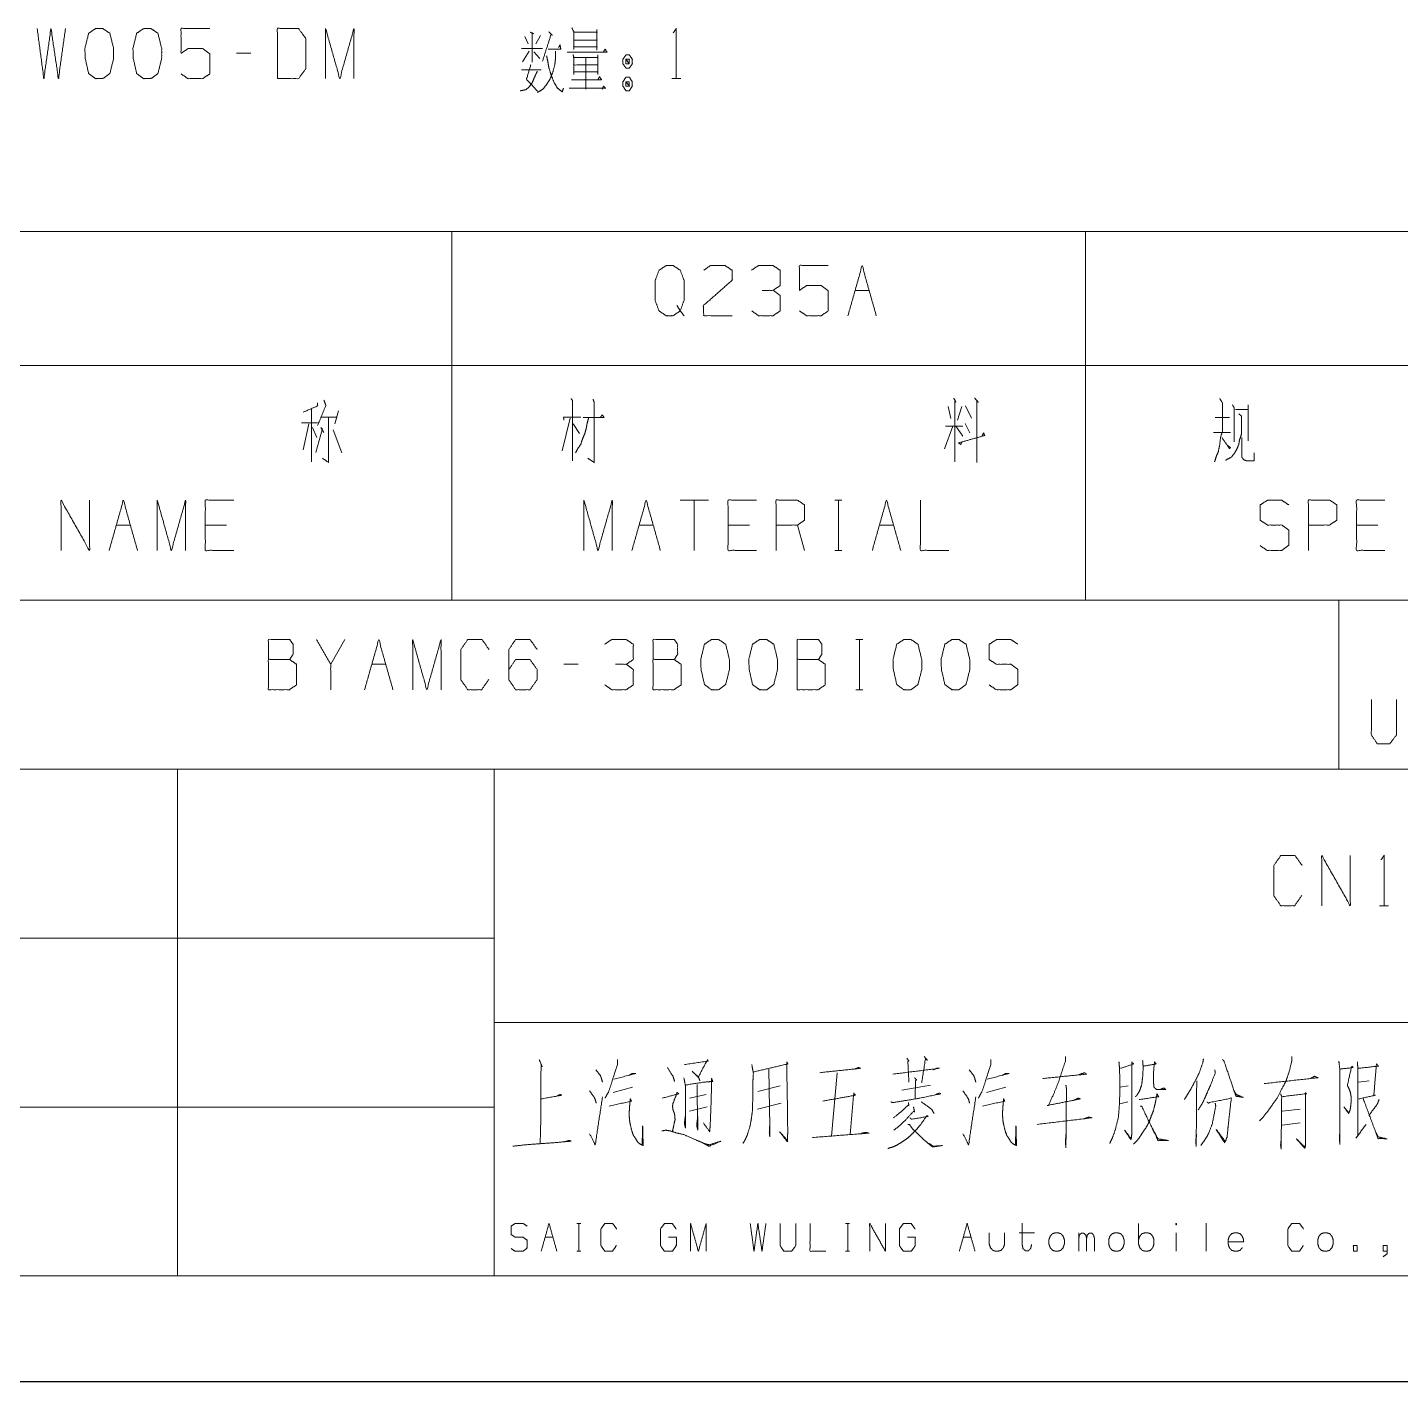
# Model space of a CAD drawing. Header units: millimetres. Extents: x 2210 to 79821, y -19430 to 2344.
# Drawn here: x 10272.3 to 10337.3, y 1492.8 to 1556.9 of the extents above; entities that cross this region are included whole.
import ezdxf

# ---------------------------------------------------------------- set-up
doc = ezdxf.new("R2010")
doc.units = ezdxf.units.MM
doc.layers.add('101', color=7, linetype='Continuous', true_color=0xffffff)

msp = doc.modelspace()

# ---------------------------------------------------------------- linework, layer by layer
msp.add_line((2209.782, 1492.822), (13049.157, 1492.822))
at = {"layer": '101', "color": 72, "linetype": 'Continuous', "lineweight": 18}
for p, q in [((10295.841, 1556.521), (10296, 1556.171)), ((10296.583, 1556.571), (10296.353, 1556.171)), ((10282.853, 1555.721), (10282.182, 1555.721)), ((10296.035, 1555.821), (10295.717, 1555.321)), ((10296.265, 1555.796), (10296.548, 1555.471)), ((10295.682, 1554.946), (10296.601, 1554.946)), ((10302.794, 1554.521), (10303.218, 1554.521)), ((10252.385, 1547.284), (10292.385, 1547.284)), ((10292.385, 1547.284), (10292.385, 1540.934)), ((10292.385, 1547.284), (10322.385, 1547.284)), ((10322.385, 1547.284), (10322.385, 1540.934)), ((10322.385, 1547.284), (10347.385, 1547.284)), ((10311.472, 1544.497), (10312.143, 1544.497)), ((10252.385, 1540.934), (10292.385, 1540.934)), ((10292.385, 1540.934), (10322.385, 1540.934)), ((10292.385, 1540.934), (10292.385, 1529.822)), ((10322.385, 1540.934), (10347.385, 1540.934)), ((10322.385, 1540.934), (10322.385, 1529.822)), ((10285.739, 1538.897), (10285.739, 1536.372)), ((10286.163, 1538.497), (10286.941, 1538.497)), ((10287.012, 1538.797), (10286.835, 1538.172)), ((10315.879, 1538.997), (10316.003, 1538.422)), ((10316.533, 1538.997), (10316.321, 1538.347)), ((10316.71, 1539.022), (10316.993, 1538.447)), ((10329.486, 1538.847), (10330.087, 1538.847)), ((10330.087, 1539.072), (10330.087, 1537.372)), ((10285.262, 1538.222), (10286.022, 1538.222)), ((10285.598, 1538.172), (10285.333, 1536.947)), ((10285.775, 1537.997), (10285.987, 1537.522)), ((10286.252, 1537.947), (10285.934, 1536.822)), ((10286.181, 1537.997), (10286.322, 1537.772)), ((10286.764, 1537.897), (10287.171, 1536.797)), ((10297.986, 1538.447), (10297.597, 1536.897)), ((10298.127, 1538.172), (10298.427, 1537.722)), ((10316.109, 1538.072), (10315.702, 1536.997)), ((10315.755, 1538.072), (10316.569, 1538.072)), ((10316.25, 1538.072), (10316.569, 1537.597)), ((10316.692, 1538.197), (10316.904, 1537.747)), ((10328.532, 1538.472), (10329.204, 1538.472)), ((10328.444, 1537.772), (10329.257, 1537.772)), ((10304.528, 1534.559), (10303.185, 1534.559)), ((10303.856, 1534.559), (10303.856, 1532.184)), ((10310.509, 1534.559), (10310.845, 1534.559)), ((10310.686, 1534.559), (10310.686, 1532.184)), ((10276.485, 1533.384), (10277.157, 1533.384)), ((10281.71, 1533.384), (10280.702, 1533.384)), ((10301.244, 1533.384), (10301.916, 1533.384)), ((10306.469, 1533.384), (10305.461, 1533.384)), ((10309.081, 1532.184), (10308.745, 1533.384)), ((10312.626, 1533.384), (10313.298, 1533.384)), ((10336.231, 1533.384), (10335.224, 1533.384)), ((10310.509, 1532.184), (10310.845, 1532.184)), ((10252.385, 1529.822), (10292.385, 1529.822)), ((10292.385, 1529.822), (10322.385, 1529.822)), ((10322.385, 1529.822), (10347.385, 1529.822)), ((10287.313, 1527.961), (10286.641, 1526.786)), ((10311.506, 1527.961), (10311.842, 1527.961)), ((10311.683, 1527.961), (10311.683, 1525.586)), ((10288.582, 1526.786), (10289.254, 1526.786)), ((10298.36, 1526.786), (10297.688, 1526.786)), ((10311.506, 1525.586), (10311.842, 1525.586)), ((10336.313, 1515.356), (10336.737, 1515.356)), ((10310.632, 1507.448), (10310.363, 1504.447)), ((10333.237, 1507.276), (10333.042, 1507.172)), ((10300.024, 1506.517), (10300.927, 1506.758)), ((10307.925, 1506.827), (10306.876, 1506.551)), ((10313.68, 1506.62), (10315.046, 1506.862)), ((10317.704, 1506.517), (10318.606, 1506.758)), ((10324.409, 1506.827), (10324.019, 1506.758)), ((10335.822, 1507.069), (10335.31, 1507)), ((10303.633, 1506.241), (10304.414, 1506.413)), ((10306.852, 1505.723), (10307.974, 1505.999)), ((10324.385, 1506.068), (10324.019, 1505.965)), ((10303.633, 1505.62), (10304.463, 1505.827)), ((10332.554, 1505.723), (10331.701, 1505.62)), ((10331.701, 1504.964), (10332.554, 1505.068)), ((10298.297, 1500.307), (10298.483, 1500.307)), ((10298.395, 1500.307), (10298.395, 1498.996)), ((10311.027, 1500.307), (10311.212, 1500.307)), ((10311.124, 1500.307), (10311.124, 1498.996)), ((10324.897, 1499.341), (10324.897, 1500.307)), ((10328.096, 1500.321), (10328.096, 1498.996)), ((10296.795, 1499.658), (10297.166, 1499.658)), ((10316.596, 1499.658), (10316.967, 1499.658)), ((10319.239, 1499.865), (10319.971, 1499.865)), ((10322.068, 1498.996), (10322.068, 1499.865)), ((10326.682, 1499.865), (10326.682, 1498.996)), ((10298.297, 1498.996), (10298.483, 1498.996)), ((10311.027, 1498.996), (10311.212, 1498.996))]:
    msp.add_line(p, q, dxfattribs=at)
at = {"layer": '101', "color": 133, "linetype": 'Continuous', "lineweight": 18}
for p, q in [((10244.385, 1529.822), (10424.385, 1529.822)), ((10334.385, 1529.822), (10334.385, 1521.822)), ((10244.385, 1521.822), (10424.385, 1521.822)), ((10279.385, 1521.822), (10279.385, 1497.822)), ((10294.385, 1521.822), (10294.385, 1497.822)), ((10244.385, 1513.822), (10294.385, 1513.822)), ((10294.385, 1509.822), (10403.385, 1509.822)), ((10244.385, 1505.822), (10294.385, 1505.822)), ((10034.385, 1497.822), (10424.385, 1497.822)), ((10244.385, 1497.822), (10424.385, 1497.822)), ((10009.385, 1492.822), (10429.385, 1492.822))]:
    msp.add_line(p, q, dxfattribs=at)
at = {"layer": '101', "color": 72, "linetype": 'Continuous', "lineweight": 18}
for points, knots in [([(10272.74, 1556.896), (10273.058, 1554.521), (10273.394, 1556.896), (10273.748, 1554.521), (10274.083, 1556.896)], [0, 0, 0.249746, 0.499742, 0.750003, 1, 1]), ([(10275.847, 1554.521), (10276.183, 1554.771), (10276.36, 1555.471), (10276.36, 1555.946), (10276.183, 1556.671), (10275.847, 1556.896), (10275.511, 1556.896), (10275.176, 1556.671), (10274.999, 1555.946), (10275.017, 1555.471), (10275.176, 1554.771), (10275.511, 1554.521), (10275.847, 1554.521)], [0, 0, 0.067527, 0.183972, 0.260585, 0.380944, 0.446143, 0.500306, 0.565506, 0.685865, 0.76253, 0.87831, 0.945837, 1, 1]), ([(10278.124, 1554.521), (10278.46, 1554.771), (10278.636, 1555.471), (10278.636, 1555.946), (10278.46, 1556.671), (10278.124, 1556.896), (10277.788, 1556.896), (10277.452, 1556.671), (10277.275, 1555.946), (10277.293, 1555.471), (10277.452, 1554.771), (10277.788, 1554.521), (10278.124, 1554.521)], [0, 0, 0.067524, 0.18397, 0.260582, 0.380941, 0.446138, 0.500304, 0.565503, 0.685862, 0.762527, 0.878307, 0.945834, 1, 1]), ([(10279.552, 1554.746), (10279.888, 1554.521), (10280.577, 1554.521), (10280.913, 1554.746), (10280.913, 1555.696), (10280.577, 1555.946), (10279.888, 1555.946), (10279.552, 1555.721), (10279.552, 1556.896), (10280.913, 1556.896)], [0, 0, 0.062227, 0.168345, 0.230572, 0.376816, 0.441264, 0.547383, 0.609609, 0.79049, 1, 1]), ([(10284.122, 1554.521), (10285.112, 1554.521), (10285.466, 1554.996), (10285.466, 1556.421), (10285.112, 1556.896), (10284.122, 1556.896), (10284.122, 1554.521)], [0, 0, 0.142136, 0.227161, 0.43179, 0.516815, 0.658951, 1, 1]), ([(10286.399, 1554.521), (10286.399, 1556.896), (10287.071, 1554.521), (10287.742, 1556.896), (10287.742, 1554.521)], [0, 0, 0.245192, 0.5, 0.754808, 1, 1]), ([(10296.088, 1556.721), (10296.247, 1556.646), (10296.176, 1556.696), (10296.176, 1555.296), (10296.176, 1555.946), (10295.682, 1555.946), (10296.671, 1555.946)], [0, 0, 0.046317, 0.069125, 0.437819, 0.608999, 0.739331, 1, 1]), ([(10296.972, 1556.746), (10297.131, 1556.571), (10297.078, 1556.621), (10296.671, 1555.346)], [0, 0, 0.14354, 0.187781, 1, 1]), ([(10298.064, 1556.921), (10298.152, 1556.746), (10298.152, 1555.896), (10298.152, 1556.021), (10299.248, 1556.021), (10299.248, 1555.871), (10299.248, 1556.846), (10299.248, 1556.721), (10298.152, 1556.721), (10299.248, 1556.721), (10299.248, 1556.346), (10298.152, 1556.346)], [0, 0, 0.027306, 0.1457, 0.163111, 0.315748, 0.336641, 0.472445, 0.489856, 0.642493, 0.79513, 0.847363, 1, 1]), ([(10302.865, 1556.696), (10303.006, 1556.896), (10303.006, 1554.521)], [0, 0, 0.093491, 1, 1]), ([(10296.937, 1555.921), (10297.537, 1555.921), (10297.502, 1556.121), (10297.431, 1555.996)], [0, 0, 0.634142, 0.848464, 1, 1]), ([(10297.29, 1555.821), (10297.29, 1555.521), (10297.255, 1555.196), (10297.166, 1554.846), (10297.025, 1554.496), (10296.866, 1554.246), (10296.689, 1554.021), (10296.442, 1553.871)], [0, 0, 0.134096, 0.280226, 0.441582, 0.610315, 0.742763, 0.870658, 1, 1]), ([(10296.866, 1555.596), (10296.919, 1555.346), (10296.972, 1555.046), (10297.078, 1554.696), (10297.219, 1554.346), (10297.378, 1554.071), (10297.608, 1553.896), (10297.661, 1554.071)], [0, 0, 0.122115, 0.267687, 0.442436, 0.62281, 0.774617, 0.912627, 1, 1]), ([(10297.834, 1555.771), (10299.726, 1555.771), (10299.637, 1555.921), (10299.549, 1555.771)], [0, 0, 0.84452, 0.92226, 1, 1]), ([(10298.117, 1555.671), (10298.152, 1555.546), (10298.152, 1554.721), (10298.152, 1554.846), (10299.284, 1554.846), (10299.284, 1554.721), (10299.284, 1555.646), (10299.284, 1555.521), (10298.152, 1555.521), (10298.152, 1555.171), (10299.284, 1555.171), (10298.718, 1555.171), (10298.718, 1555.521), (10298.718, 1554.021), (10298.718, 1554.471), (10298.046, 1554.471), (10299.46, 1554.471), (10299.372, 1554.621), (10299.301, 1554.471)], [0, 0, 0.011506, 0.084582, 0.095654, 0.195852, 0.206924, 0.288857, 0.299929, 0.400127, 0.431129, 0.531327, 0.581425, 0.612427, 0.745292, 0.785151, 0.844644, 0.96989, 0.985311, 1, 1]), ([(10300.782, 1555.646), (10300.623, 1555.646), (10300.482, 1555.446), (10300.482, 1555.221), (10300.623, 1555.021), (10300.782, 1555.021), (10300.924, 1555.221), (10300.924, 1555.446), (10300.782, 1555.646)], [0, 0, 0.091012, 0.231141, 0.359867, 0.499993, 0.591006, 0.731139, 0.859864, 1, 1]), ([(10300.623, 1555.221), (10300.782, 1555.221), (10300.623, 1555.446), (10300.623, 1555.221)], [0, 0, 0.241164, 0.658904, 1, 1]), ([(10300.782, 1555.221), (10300.782, 1555.446), (10300.623, 1555.446)], [0, 0, 0.585813, 1, 1]), ([(10296.424, 1554.871), (10296.283, 1554.571), (10296.194, 1554.346), (10296.035, 1554.121), (10295.876, 1553.996), (10295.611, 1553.946)], [0, 0, 0.251057, 0.434045, 0.642625, 0.795773, 1, 1]), ([(10296.123, 1555.196), (10295.911, 1554.496), (10296.442, 1553.921)], [0, 0, 0.483235, 1, 1]), ([(10297.94, 1554.071), (10299.655, 1554.071), (10299.566, 1554.171), (10299.496, 1554.021)], [0, 0, 0.85138, 0.91765, 1, 1]), ([(10300.924, 1554.371), (10300.782, 1554.596), (10300.623, 1554.596), (10300.482, 1554.371), (10300.482, 1554.171), (10300.623, 1553.946), (10300.782, 1553.946), (10300.924, 1554.171), (10300.924, 1554.371)], [0, 0, 0.149201, 0.238515, 0.38771, 0.499998, 0.649195, 0.738509, 0.887713, 1, 1]), ([(10300.623, 1554.371), (10300.623, 1554.171), (10300.782, 1554.171)], [0, 0, 0.556976, 1, 1]), ([(10300.782, 1554.371), (10300.623, 1554.371), (10300.782, 1554.171), (10300.782, 1554.371)], [0, 0, 0.258824, 0.674604, 1, 1]), ([(10303.037, 1543.772), (10303.196, 1543.522), (10302.861, 1543.297), (10302.525, 1543.297), (10302.189, 1543.522), (10302.012, 1543.997), (10302.012, 1544.972), (10302.189, 1545.447), (10302.525, 1545.672), (10302.861, 1545.672), (10303.196, 1545.447), (10303.373, 1544.972), (10303.373, 1544.022), (10303.196, 1543.522), (10303.373, 1543.297)], [0, 0, 0.043279, 0.102317, 0.151367, 0.210407, 0.284429, 0.426831, 0.500853, 0.559894, 0.608944, 0.667982, 0.742004, 0.880755, 0.958211, 1, 1]), ([(10304.306, 1545.447), (10304.625, 1545.672), (10305.314, 1545.672), (10305.65, 1545.447), (10305.65, 1544.972), (10304.289, 1543.772), (10304.306, 1543.297), (10305.65, 1543.297)], [0, 0, 0.069691, 0.192979, 0.265274, 0.350227, 0.674741, 0.759752, 1, 1]), ([(10307.59, 1544.497), (10307.926, 1544.722), (10307.926, 1545.447), (10307.59, 1545.672), (10306.901, 1545.672), (10306.565, 1545.447)], [0, 0, 0.153872, 0.429851, 0.583723, 0.846122, 1, 1]), ([(10308.842, 1543.522), (10309.178, 1543.297), (10309.867, 1543.297), (10310.203, 1543.522), (10310.203, 1544.472), (10309.867, 1544.722), (10309.178, 1544.722), (10308.842, 1544.497), (10308.842, 1545.672), (10310.203, 1545.672)], [0, 0, 0.062229, 0.168345, 0.230571, 0.376816, 0.441264, 0.547379, 0.609609, 0.79049, 1, 1]), ([(10306.583, 1543.522), (10306.901, 1543.297), (10307.59, 1543.297), (10307.926, 1543.522), (10307.926, 1544.247), (10307.59, 1544.497), (10307.078, 1544.497)], [0, 0, 0.124123, 0.34369, 0.472445, 0.703376, 0.836727, 1, 1]), ([(10286.022, 1539.172), (10286.022, 1539.022), (10285.333, 1538.722)], [0, 0, 0.166335, 1, 1]), ([(10286.322, 1539.297), (10286.411, 1539.047), (10286.022, 1538.097)], [0, 0, 0.205285, 1, 1]), ([(10298.021, 1539.372), (10298.092, 1539.272), (10298.092, 1536.422)], [0, 0, 0.041199, 1, 1]), ([(10299.064, 1539.347), (10299.117, 1539.197), (10299.117, 1536.347), (10298.816, 1536.547)], [0, 0, 0.047209, 0.892896, 1, 1]), ([(10316.144, 1539.397), (10316.25, 1539.197), (10316.197, 1539.272), (10316.197, 1536.372)], [0, 0, 0.070344, 0.098885, 1, 1]), ([(10317.134, 1539.397), (10317.311, 1539.197), (10317.24, 1539.272), (10317.24, 1536.347)], [0, 0, 0.081006, 0.11229, 1, 1]), ([(10328.744, 1539.372), (10328.868, 1539.172), (10328.868, 1537.822), (10328.779, 1537.522), (10328.744, 1537.197), (10328.673, 1536.847), (10328.585, 1536.647), (10328.497, 1536.372)], [0, 0, 0.076125, 0.513098, 0.614331, 0.720148, 0.835726, 0.906504, 1, 1]), ([(10286.535, 1538.497), (10286.535, 1536.347), (10286.252, 1536.547)], [0, 0, 0.861245, 1, 1]), ([(10297.685, 1538.347), (10297.667, 1538.497), (10298.48, 1538.497)], [0, 0, 0.156667, 1, 1]), ([(10298.604, 1538.472), (10299.594, 1538.472), (10299.506, 1538.597), (10299.4, 1538.472)], [0, 0, 0.757413, 0.874554, 1, 1]), ([(10329.645, 1538.647), (10329.769, 1538.547), (10329.769, 1537.672), (10329.681, 1537.422), (10329.645, 1537.197), (10329.575, 1537.022), (10329.433, 1536.772), (10329.292, 1536.597), (10329.009, 1536.447)], [0, 0, 0.062435, 0.405831, 0.509895, 0.599279, 0.673351, 0.786072, 0.874364, 1, 1]), ([(10329.345, 1539.072), (10329.433, 1538.922), (10329.433, 1537.322)], [0, 0, 0.098129, 1, 1]), ([(10298.852, 1538.447), (10298.781, 1538.197), (10298.746, 1537.972), (10298.675, 1537.722), (10298.569, 1537.472), (10298.48, 1537.197), (10298.339, 1536.997), (10298.233, 1536.797)], [0, 0, 0.146031, 0.274053, 0.420084, 0.572724, 0.735083, 0.872755, 1, 1]), ([(10316.533, 1537.322), (10316.48, 1537.197), (10316.374, 1537.272), (10317.611, 1537.622), (10317.558, 1537.747), (10317.488, 1537.597)], [0, 0, 0.073272, 0.143369, 0.837239, 0.91051, 1, 1]), ([(10328.85, 1537.522), (10329.204, 1536.997), (10329.257, 1537.047), (10329.115, 1537.147)], [0, 0, 0.720064, 0.802978, 1, 1]), ([(10329.787, 1537.522), (10329.787, 1536.597), (10329.875, 1536.472), (10330.017, 1536.422), (10330.37, 1536.422), (10330.37, 1536.797)], [0, 0, 0.472764, 0.551003, 0.627661, 0.808338, 1, 1]), ([(10282.046, 1532.184), (10280.702, 1532.184), (10280.702, 1534.559), (10282.046, 1534.559)], [0, 0, 0.26539, 0.73461, 1, 1]), ([(10306.804, 1532.184), (10305.461, 1532.184), (10305.461, 1534.559), (10306.804, 1534.559)], [0, 0, 0.26539, 0.73461, 1, 1]), ([(10307.738, 1532.184), (10307.738, 1534.559), (10308.745, 1534.559), (10309.081, 1534.334), (10309.081, 1533.609), (10308.745, 1533.384), (10307.738, 1533.384)], [0, 0, 0.400952, 0.571034, 0.639278, 0.761674, 0.829918, 1, 1]), ([(10332.947, 1532.184), (10332.947, 1534.559), (10333.955, 1534.559), (10334.291, 1534.334), (10334.291, 1533.609), (10333.937, 1533.384), (10332.947, 1533.384)], [0, 0, 0.401147, 0.571311, 0.639588, 0.762044, 0.832821, 1, 1]), ([(10336.567, 1532.184), (10335.224, 1532.184), (10335.224, 1534.559), (10336.567, 1534.559)], [0, 0, 0.26539, 0.73461, 1, 1]), ([(10273.873, 1532.184), (10273.873, 1534.559), (10275.216, 1532.184), (10275.216, 1534.559)], [0, 0, 0.317574, 0.682426, 1, 1]), ([(10278.426, 1532.184), (10278.426, 1534.559), (10279.098, 1532.184), (10279.769, 1534.559), (10279.769, 1532.184)], [0, 0, 0.245192, 0.5, 0.754808, 1, 1]), ([(10298.632, 1532.184), (10298.632, 1534.559), (10299.303, 1532.184), (10299.975, 1534.559), (10299.975, 1532.184)], [0, 0, 0.245192, 0.5, 0.754808, 1, 1]), ([(10314.567, 1534.559), (10314.567, 1532.184), (10315.91, 1532.184)], [0, 0, 0.638733, 1, 1]), ([(10330.653, 1532.409), (10330.989, 1532.184), (10331.678, 1532.184), (10332.014, 1532.434), (10332.014, 1533.134), (10331.678, 1533.384), (10331.007, 1533.384), (10330.653, 1533.609), (10330.653, 1534.334), (10331.007, 1534.559), (10331.678, 1534.559), (10332.014, 1534.334)], [0, 0, 0.068037, 0.184055, 0.25452, 0.372335, 0.4428, 0.555844, 0.626371, 0.748393, 0.81892, 0.931964, 1, 1]), ([(10283.693, 1527.011), (10283.693, 1527.961), (10284.701, 1527.961), (10284.86, 1527.736), (10284.86, 1527.261), (10284.701, 1527.011), (10283.693, 1527.011), (10283.693, 1525.586), (10284.683, 1525.586), (10285.019, 1525.811), (10285.019, 1526.786), (10284.701, 1527.011)], [0, 0, 0.115917, 0.238847, 0.27247, 0.330428, 0.366585, 0.489515, 0.66339, 0.784165, 0.833487, 0.952454, 1, 1]), ([(10286.641, 1525.586), (10286.641, 1526.786), (10285.97, 1527.961)], [0, 0, 0.469957, 1, 1]), ([(10290.523, 1525.586), (10290.523, 1527.961), (10291.194, 1525.586), (10291.866, 1527.961), (10291.866, 1525.586)], [0, 0, 0.245192, 0.5, 0.754808, 1, 1]), ([(10294.125, 1526.061), (10293.789, 1525.586), (10293.135, 1525.586), (10292.799, 1526.061), (10292.799, 1527.486), (10293.135, 1527.961), (10293.807, 1527.961), (10294.142, 1527.486)], [0, 0, 0.114568, 0.243366, 0.357936, 0.638584, 0.753154, 0.885433, 1, 1]), ([(10295.076, 1526.536), (10295.394, 1527.011), (10296.083, 1527.011), (10296.419, 1526.536), (10296.419, 1526.061), (10296.083, 1525.586), (10295.394, 1525.586), (10295.076, 1526.061), (10295.076, 1527.486), (10295.394, 1527.961), (10296.083, 1527.961), (10296.419, 1527.486)], [0, 0, 0.076964, 0.169762, 0.248073, 0.312018, 0.39033, 0.483127, 0.560092, 0.751927, 0.828891, 0.921688, 1, 1]), ([(10300.636, 1526.786), (10300.972, 1527.011), (10300.972, 1527.736), (10300.636, 1527.961), (10299.947, 1527.961), (10299.611, 1527.736)], [0, 0, 0.153877, 0.429855, 0.583732, 0.846129, 1, 1]), ([(10301.905, 1527.011), (10301.905, 1527.961), (10302.912, 1527.961), (10303.072, 1527.736), (10303.072, 1527.261), (10302.912, 1527.011), (10301.905, 1527.011), (10301.905, 1525.586), (10302.895, 1525.586), (10303.231, 1525.811), (10303.231, 1526.786), (10302.912, 1527.011)], [0, 0, 0.115917, 0.238845, 0.272468, 0.330427, 0.366583, 0.489512, 0.663388, 0.78416, 0.833484, 0.952452, 1, 1]), ([(10305.012, 1525.586), (10305.348, 1525.836), (10305.525, 1526.536), (10305.525, 1527.011), (10305.348, 1527.736), (10305.012, 1527.961), (10304.676, 1527.961), (10304.341, 1527.736), (10304.164, 1527.011), (10304.181, 1526.536), (10304.341, 1525.836), (10304.676, 1525.586), (10305.012, 1525.586)], [0, 0, 0.067524, 0.183971, 0.260583, 0.380943, 0.446139, 0.500306, 0.565503, 0.685862, 0.762528, 0.878309, 0.945833, 1, 1]), ([(10307.289, 1525.586), (10307.625, 1525.836), (10307.801, 1526.536), (10307.801, 1527.011), (10307.625, 1527.736), (10307.289, 1527.961), (10306.953, 1527.961), (10306.617, 1527.736), (10306.44, 1527.011), (10306.458, 1526.536), (10306.617, 1525.836), (10306.953, 1525.586), (10307.289, 1525.586)], [0, 0, 0.067527, 0.183972, 0.260584, 0.380943, 0.446142, 0.500305, 0.565504, 0.685864, 0.762529, 0.87831, 0.945837, 1, 1]), ([(10308.734, 1527.011), (10308.734, 1527.961), (10309.742, 1527.961), (10309.901, 1527.736), (10309.901, 1527.261), (10309.742, 1527.011), (10308.734, 1527.011), (10308.734, 1525.586), (10309.724, 1525.586), (10310.06, 1525.811), (10310.06, 1526.786), (10309.742, 1527.011)], [0, 0, 0.115916, 0.238846, 0.272469, 0.330427, 0.366583, 0.489513, 0.663388, 0.784161, 0.833486, 0.952452, 1, 1]), ([(10314.118, 1525.586), (10314.454, 1525.836), (10314.631, 1526.536), (10314.631, 1527.011), (10314.454, 1527.736), (10314.118, 1527.961), (10313.782, 1527.961), (10313.446, 1527.736), (10313.27, 1527.011), (10313.287, 1526.536), (10313.446, 1525.836), (10313.782, 1525.586), (10314.118, 1525.586)], [0, 0, 0.067524, 0.183971, 0.260583, 0.380943, 0.446139, 0.500306, 0.565503, 0.685862, 0.762528, 0.878309, 0.945833, 1, 1]), ([(10316.395, 1525.586), (10316.73, 1525.836), (10316.907, 1526.536), (10316.907, 1527.011), (10316.73, 1527.736), (10316.395, 1527.961), (10316.059, 1527.961), (10315.723, 1527.736), (10315.546, 1527.011), (10315.564, 1526.536), (10315.723, 1525.836), (10316.059, 1525.586), (10316.395, 1525.586)], [0, 0, 0.067524, 0.183971, 0.260583, 0.380943, 0.446139, 0.500306, 0.565503, 0.685862, 0.762528, 0.878309, 0.945833, 1, 1]), ([(10317.823, 1525.811), (10318.158, 1525.586), (10318.848, 1525.586), (10319.184, 1525.836), (10319.184, 1526.536), (10318.848, 1526.786), (10318.176, 1526.786), (10317.823, 1527.011), (10317.823, 1527.736), (10318.176, 1527.961), (10318.848, 1527.961), (10319.184, 1527.736)], [0, 0, 0.068037, 0.184056, 0.254519, 0.372335, 0.442798, 0.555843, 0.62637, 0.748394, 0.818922, 0.931966, 1, 1]), ([(10299.629, 1525.811), (10299.947, 1525.586), (10300.636, 1525.586), (10300.972, 1525.811), (10300.972, 1526.536), (10300.636, 1526.786), (10300.123, 1526.786)], [0, 0, 0.124118, 0.343685, 0.472446, 0.703377, 0.836734, 1, 1]), ([(10335.923, 1525.121), (10335.923, 1523.443), (10336.204, 1523.023), (10336.798, 1523.023), (10337.11, 1523.443), (10337.11, 1525.121)], [0, 0, 0.337151, 0.438599, 0.557782, 0.662849, 1, 1]), ([(10332.626, 1515.831), (10332.29, 1515.356), (10331.636, 1515.356), (10331.301, 1515.831), (10331.301, 1517.256), (10331.636, 1517.731), (10332.308, 1517.731), (10332.644, 1517.256)], [0, 0, 0.114567, 0.243366, 0.357935, 0.638584, 0.753154, 0.885433, 1, 1]), ([(10333.577, 1515.356), (10333.577, 1517.731), (10334.92, 1515.356), (10334.92, 1517.731)], [0, 0, 0.317574, 0.682426, 1, 1]), ([(10336.384, 1517.531), (10336.525, 1517.731), (10336.525, 1515.356)], [0, 0, 0.093491, 1, 1]), ([(10296.513, 1508.069), (10296.659, 1507.724), (10296.61, 1507.828), (10296.586, 1507.103), (10296.586, 1505.068), (10296.561, 1504.102)], [0, 0, 0.088891, 0.116032, 0.287978, 0.770794, 1, 1]), ([(10300.219, 1508.069), (10300.219, 1507.828), (10299.975, 1507.069), (10299.805, 1506.551), (10299.634, 1506.241)], [0, 0, 0.124612, 0.535976, 0.817159, 1, 1]), ([(10303.389, 1507.828), (10304.511, 1508), (10304.487, 1508.069), (10304.048, 1507.241), (10303.755, 1507.517), (10304.072, 1507.207), (10304.121, 1507.069)], [0, 0, 0.361753, 0.385074, 0.683733, 0.811934, 0.953357, 1, 1]), ([(10306.657, 1507.483), (10308.291, 1507.862), (10308.242, 1507.966), (10308.242, 1507.448), (10308.267, 1506.034), (10308.267, 1505.206), (10308.291, 1504.688), (10308.267, 1504.343), (10308.267, 1504.171), (10307.901, 1504.654), (10308.242, 1504.274)], [0, 0, 0.250211, 0.267275, 0.344454, 0.55544, 0.678925, 0.756189, 0.80777, 0.833496, 0.923863, 1, 1]), ([(10313.924, 1508.138), (10314.021, 1508), (10313.973, 1508), (10314.021, 1507)], [0, 0, 0.138589, 0.178592, 1, 1]), ([(10314.753, 1508.207), (10314.899, 1508.035), (10314.802, 1508.104), (10314.631, 1506.965)], [0, 0, 0.151118, 0.230947, 1, 1]), ([(10317.899, 1508.069), (10317.899, 1507.828), (10317.655, 1507.069), (10317.484, 1506.551), (10317.313, 1506.241)], [0, 0, 0.124612, 0.535976, 0.817159, 1, 1]), ([(10321.435, 1508.207), (10321.435, 1508), (10321.117, 1507.034), (10320.898, 1506.482), (10320.63, 1505.896), (10320.581, 1505.896), (10322.142, 1506.206), (10322.044, 1506.241), (10321.825, 1506.137)], [0, 0, 0.046524, 0.275032, 0.408545, 0.553501, 0.564465, 0.92219, 0.945453, 1, 1]), ([(10323.97, 1507.966), (10323.995, 1507.69), (10324.019, 1506.827), (10323.995, 1505.999), (10323.946, 1505.344), (10323.8, 1504.757), (10323.653, 1504.343), (10323.531, 1504.102)], [0, 0, 0.070329, 0.28934, 0.499598, 0.66644, 0.819873, 0.931329, 1, 1]), ([(10324.044, 1507.655), (10324.678, 1507.862), (10324.58, 1507.931), (10324.58, 1504.585), (10324.556, 1504.343), (10324.531, 1504.274), (10324.239, 1504.723), (10324.531, 1504.343)], [0, 0, 0.122094, 0.143965, 0.756447, 0.800872, 0.814266, 0.912285, 1, 1]), ([(10325.092, 1508.035), (10325.117, 1507.69), (10325.092, 1507.241), (10325.044, 1506.862), (10324.946, 1506.586), (10324.824, 1506.379), (10324.751, 1506.31)], [0, 0, 0.190955, 0.438946, 0.650198, 0.811822, 0.94447, 1, 1]), ([(10325.141, 1507.759), (10325.727, 1507.862), (10325.653, 1507.966), (10325.605, 1507.448), (10325.605, 1507), (10325.629, 1506.758), (10325.751, 1506.655), (10326.19, 1506.655), (10326.092, 1506.724), (10325.922, 1506.655)], [0, 0, 0.209703, 0.254415, 0.437769, 0.595975, 0.681595, 0.738019, 0.892888, 0.935041, 1, 1]), ([(10327.97, 1508.104), (10327.945, 1507.931), (10327.775, 1507.448), (10327.604, 1507.103), (10327.384, 1506.689), (10327.214, 1506.413), (10327.067, 1506.172)], [0, 0, 0.081145, 0.319756, 0.499049, 0.717311, 0.868474, 1, 1]), ([(10328.872, 1508.069), (10328.945, 1508), (10329.506, 1506.344), (10329.848, 1506.275), (10329.531, 1506.413), (10329.433, 1506.551)], [0, 0, 0.037082, 0.681737, 0.810185, 0.937687, 1, 1]), ([(10332.164, 1508.207), (10332.164, 1508.035), (10332.018, 1507.448), (10331.871, 1507.034), (10331.725, 1506.758), (10331.457, 1506.241), (10331.066, 1505.689), (10330.798, 1505.344), (10330.627, 1505.171)], [0, 0, 0.049752, 0.224095, 0.350741, 0.440842, 0.608969, 0.803946, 0.929998, 1, 1]), ([(10334.383, 1508), (10334.432, 1507.586), (10334.432, 1504.067), (10334.407, 1504.343), (10334.432, 1504.654)], [0, 0, 0.092137, 0.86992, 0.931161, 1, 1]), ([(10335.261, 1507.966), (10335.285, 1507.655), (10335.285, 1504.481), (10335.188, 1504.343), (10335.676, 1504.999)], [0, 0, 0.069653, 0.779472, 0.817267, 1, 1]), ([(10299.195, 1507.586), (10299.414, 1507.31), (10299.463, 1507.172), (10299.512, 1507)], [0, 0, 0.519919, 0.73571, 1, 1]), ([(10300.049, 1507.138), (10301.097, 1507.414), (10300.927, 1507.414), (10300.756, 1507.31)], [0, 0, 0.745411, 0.862774, 1, 1]), ([(10302.584, 1507.69), (10302.853, 1507.276), (10302.926, 1507.034)], [0, 0, 0.661595, 1, 1]), ([(10306.584, 1507.828), (10306.657, 1507.414), (10306.632, 1507), (10306.632, 1506.275), (10306.608, 1505.62), (10306.559, 1505.24), (10306.486, 1504.861), (10306.364, 1504.481), (10306.267, 1504.274), (10306.169, 1504.102)], [0, 0, 0.110336, 0.219176, 0.409317, 0.581468, 0.681885, 0.783317, 0.887931, 0.947989, 1, 1]), ([(10307.389, 1507.621), (10307.437, 1504.895), (10307.437, 1504.412), (10307.413, 1504.619), (10307.437, 1505.033)], [0, 0, 0.711345, 0.837386, 0.891777, 1, 1]), ([(10309.802, 1507.448), (10311.729, 1507.655), (10311.632, 1507.69), (10311.461, 1507.621)], [0, 0, 0.870762, 0.917258, 1, 1]), ([(10313.265, 1507.379), (10315.46, 1507.655), (10315.338, 1507.655), (10315.192, 1507.586)], [0, 0, 0.886329, 0.935184, 1, 1]), ([(10316.874, 1507.586), (10317.094, 1507.31), (10317.143, 1507.172), (10317.191, 1507)], [0, 0, 0.519919, 0.73571, 1, 1]), ([(10317.728, 1507.138), (10318.777, 1507.414), (10318.606, 1507.414), (10318.435, 1507.31)], [0, 0, 0.745418, 0.86277, 1, 1]), ([(10320.361, 1507.172), (10322.435, 1507.379), (10322.337, 1507.448), (10322.069, 1507.345)], [0, 0, 0.836554, 0.884532, 1, 1]), ([(10328.506, 1507.586), (10328.531, 1507.448), (10328.311, 1506.862), (10328.214, 1506.655), (10328.067, 1506.31), (10327.921, 1505.999), (10327.726, 1505.689)], [0, 0, 0.067376, 0.36846, 0.478481, 0.658656, 0.823687, 1, 1]), ([(10330.847, 1506.931), (10333.384, 1507.207), (10333.237, 1507.276)], [0, 0, 0.940373, 1, 1]), ([(10334.456, 1507.621), (10335.066, 1507.69), (10334.993, 1507.759), (10334.797, 1506.896), (10334.797, 1506.827), (10334.846, 1506.724), (10334.919, 1506.551), (10334.968, 1506.31), (10334.968, 1506.103), (10334.944, 1505.861), (10334.919, 1505.689), (10334.846, 1505.516), (10334.627, 1505.827), (10334.846, 1505.551)], [0, 0, 0.163216, 0.189965, 0.42515, 0.443501, 0.473931, 0.523766, 0.589292, 0.644345, 0.7089, 0.755234, 0.805069, 0.906205, 1, 1]), ([(10335.31, 1507.655), (10336.261, 1507.759), (10336.163, 1507.862), (10336.041, 1506.379), (10336.115, 1506.379), (10335.334, 1506.206)], [0, 0, 0.276542, 0.317649, 0.747834, 0.768982, 1, 1]), ([(10303.365, 1507.207), (10303.438, 1506.827), (10303.438, 1504.826), (10303.389, 1505.068), (10303.438, 1505.413)], [0, 0, 0.129595, 0.800553, 0.883167, 1, 1]), ([(10303.438, 1506.862), (10304.316, 1507), (10304.731, 1507.034), (10304.682, 1507.172), (10304.658, 1506.103), (10304.633, 1505.447), (10304.609, 1504.895), (10304.584, 1504.654), (10304.292, 1505.068)], [0, 0, 0.19844, 0.29133, 0.324006, 0.56283, 0.709269, 0.832622, 0.88681, 1, 1]), ([(10303.999, 1506.896), (10303.999, 1506.034), (10304.023, 1505.206), (10304.023, 1504.723), (10303.975, 1504.964), (10304.023, 1505.378)], [0, 0, 0.304008, 0.595981, 0.766226, 0.853067, 1, 1]), ([(10314.29, 1507.207), (10314.387, 1507.103), (10314.338, 1507.069), (10314.314, 1506.241)], [0, 0, 0.138047, 0.196037, 1, 1]), ([(10321.459, 1506.862), (10321.483, 1506.689), (10321.459, 1503.895), (10321.435, 1504.171), (10321.459, 1504.516)], [0, 0, 0.048504, 0.826565, 0.903707, 1, 1]), ([(10327.653, 1507.069), (10327.628, 1503.964), (10327.604, 1504.24), (10327.653, 1504.516)], [0, 0, 0.847819, 0.923473, 1, 1]), ([(10296.61, 1506.206), (10297.586, 1506.379), (10297.513, 1506.413), (10297.342, 1506.344)], [0, 0, 0.788943, 0.853361, 1, 1]), ([(10298.902, 1506.586), (10299.122, 1506.275), (10299.17, 1506.172), (10299.219, 1505.999)], [0, 0, 0.564231, 0.734008, 1, 1]), ([(10298.902, 1504.55), (10299.17, 1504.033), (10299.512, 1506.31)], [0, 0, 0.202025, 1, 1]), ([(10299.829, 1505.861), (10300.878, 1506.103), (10300.829, 1506.206), (10300.805, 1505.965), (10300.78, 1505.62), (10300.78, 1505.378), (10300.805, 1505.102), (10300.902, 1504.688), (10300.975, 1504.481), (10301.073, 1504.343), (10301.171, 1504.171), (10301.293, 1504.067), (10301.439, 1503.998), (10301.414, 1504.93), (10301.39, 1504.067)], [0, 0, 0.198341, 0.219427, 0.264158, 0.327895, 0.3724, 0.423461, 0.501845, 0.542306, 0.573453, 0.609975, 0.639452, 0.669269, 0.84099, 1, 1]), ([(10302.34, 1506.241), (10303.121, 1506.448), (10303.048, 1506.517), (10302.975, 1506.31), (10302.853, 1505.999), (10302.828, 1505.861), (10302.853, 1505.689), (10302.926, 1505.482), (10302.95, 1505.24), (10302.877, 1504.895), (10302.828, 1504.688)], [0, 0, 0.288064, 0.323943, 0.402265, 0.521269, 0.571261, 0.63341, 0.711732, 0.798322, 0.924133, 1, 1]), ([(10309.949, 1506.103), (10311.485, 1506.379), (10311.412, 1506.482), (10311.242, 1504.516)], [0, 0, 0.426351, 0.460965, 1, 1]), ([(10313.168, 1506.068), (10313.241, 1506.034), (10313.29, 1506.034), (10314.534, 1506.241), (10315.534, 1506.448), (10315.46, 1506.482), (10315.29, 1506.413)], [0, 0, 0.030219, 0.048442, 0.519512, 0.900991, 0.93121, 1, 1]), ([(10313.997, 1506.034), (10314.021, 1505.896), (10313.973, 1505.896), (10313.68, 1505.62), (10313.29, 1505.309)], [0, 0, 0.128573, 0.17333, 0.54243, 1, 1]), ([(10314.607, 1506.068), (10315.095, 1505.723), (10315.216, 1505.516)], [0, 0, 0.713213, 1, 1]), ([(10316.582, 1506.586), (10316.801, 1506.275), (10316.85, 1506.172), (10316.899, 1505.999)], [0, 0, 0.564239, 0.734012, 1, 1]), ([(10316.582, 1504.55), (10316.85, 1504.033), (10317.191, 1506.31)], [0, 0, 0.202027, 1, 1]), ([(10317.508, 1505.861), (10318.557, 1506.103), (10318.508, 1506.206), (10318.484, 1505.965), (10318.46, 1505.62), (10318.46, 1505.378), (10318.484, 1505.102), (10318.582, 1504.688), (10318.655, 1504.481), (10318.752, 1504.343), (10318.85, 1504.171), (10318.972, 1504.067), (10319.118, 1503.998), (10319.094, 1504.93), (10319.069, 1504.067)], [0, 0, 0.198341, 0.219426, 0.264158, 0.327895, 0.3724, 0.423461, 0.501845, 0.542305, 0.57345, 0.609972, 0.639449, 0.66927, 0.84099, 1, 1]), ([(10324.922, 1506.172), (10325.848, 1506.31), (10325.775, 1506.448), (10325.702, 1506.068), (10325.605, 1505.654), (10325.507, 1505.413), (10325.409, 1505.137), (10325.263, 1504.861), (10325.068, 1504.585), (10324.922, 1504.343), (10324.775, 1504.171), (10324.653, 1504.067)], [0, 0, 0.248088, 0.28944, 0.391759, 0.504363, 0.573317, 0.650816, 0.73352, 0.823008, 0.897766, 0.957654, 1, 1]), ([(10328.531, 1505.999), (10328.555, 1505.861), (10328.384, 1504.999), (10328.189, 1504.516), (10328.018, 1504.24), (10327.848, 1503.998)], [0, 0, 0.064861, 0.471802, 0.712904, 0.863112, 1, 1]), ([(10328.14, 1506.068), (10328.214, 1505.999), (10328.262, 1506.034), (10329.287, 1506.241), (10329.14, 1504.895), (10329.092, 1504.412), (10329.018, 1504.205), (10328.97, 1504.136), (10328.579, 1504.757), (10328.994, 1504.205)], [0, 0, 0.021075, 0.033595, 0.252602, 0.536206, 0.63793, 0.683936, 0.701643, 0.855333, 1, 1]), ([(10331.627, 1506.448), (10331.676, 1506.31), (10331.652, 1504.033), (10331.652, 1503.826), (10331.627, 1504.033), (10331.652, 1504.274)], [0, 0, 0.047497, 0.786427, 0.853598, 0.921235, 1, 1]), ([(10331.676, 1506.31), (10332.798, 1506.448), (10332.798, 1506.517), (10332.847, 1506.448), (10332.798, 1506.413), (10332.798, 1503.998), (10332.774, 1503.86), (10332.384, 1504.309), (10332.774, 1503.929)], [0, 0, 0.224398, 0.238094, 0.254868, 0.266729, 0.746112, 0.77393, 0.891944, 1, 1]), ([(10335.529, 1506.241), (10336.237, 1504.343), (10336.676, 1504.309), (10336.237, 1504.412), (10336.139, 1504.619)], [0, 0, 0.643821, 0.783835, 0.927246, 1, 1]), ([(10336.285, 1506.172), (10336.212, 1505.965), (10335.798, 1505.413)], [0, 0, 0.241282, 1, 1]), ([(10314.07, 1505.309), (10314.143, 1505.24), (10314.924, 1505.378), (10314.875, 1505.413), (10314.582, 1504.999), (10314.412, 1504.792), (10314.216, 1504.585), (10313.997, 1504.378), (10313.753, 1504.205), (10313.485, 1504.033), (10313.265, 1503.929), (10313.021, 1503.86)], [0, 0, 0.029336, 0.260529, 0.277957, 0.425844, 0.50411, 0.587085, 0.675092, 0.762231, 0.855274, 0.926064, 1, 1]), ([(10314.241, 1505.827), (10314.29, 1505.585), (10314.241, 1505.62), (10313.899, 1505.24), (10313.607, 1504.964), (10313.314, 1504.723)], [0, 0, 0.154138, 0.191518, 0.510905, 0.762591, 1, 1]), ([(10320.093, 1504.999), (10322.678, 1505.309), (10322.557, 1505.344), (10322.337, 1505.275)], [0, 0, 0.879479, 0.922284, 1, 1]), ([(10324.97, 1505.861), (10325.044, 1505.861), (10325.824, 1504.24), (10326.312, 1504.24), (10325.824, 1504.309), (10325.531, 1504.861)], [0, 0, 0.021039, 0.538448, 0.678706, 0.82036, 1, 1]), ([(10302.316, 1504.688), (10302.511, 1504.723), (10302.731, 1504.688), (10303.048, 1504.585), (10303.365, 1504.516), (10303.828, 1504.309), (10304.243, 1504.136), (10304.56, 1503.964), (10305.121, 1504.205), (10304.56, 1504.033), (10304.292, 1504.102)], [0, 0, 0.051192, 0.108601, 0.194771, 0.278606, 0.409731, 0.525759, 0.619013, 0.776803, 0.92843, 1, 1]), ([(10313.973, 1504.999), (10314.046, 1504.999), (10314.192, 1504.792), (10314.729, 1504.274), (10315.143, 1503.929), (10315.607, 1503.998), (10315.168, 1503.964), (10314.973, 1504.102)], [0, 0, 0.026517, 0.118384, 0.388536, 0.584008, 0.7538, 0.913392, 1, 1]), ([(10295.269, 1503.964), (10295.854, 1504.033), (10297.269, 1504.136), (10298.025, 1504.205), (10297.952, 1504.24), (10297.683, 1504.171)], [0, 0, 0.188617, 0.642502, 0.885462, 0.911348, 1, 1]), ([(10309.461, 1504.378), (10312.12, 1504.585), (10311.998, 1504.619), (10311.778, 1504.585)], [0, 0, 0.884285, 0.926313, 1, 1]), ([(10295.186, 1499.12), (10295.371, 1498.996), (10295.752, 1498.996), (10295.937, 1499.134), (10295.937, 1499.52), (10295.752, 1499.658), (10295.381, 1499.658), (10295.186, 1499.782), (10295.186, 1500.183), (10295.381, 1500.307), (10295.752, 1500.307), (10295.937, 1500.183)], [0, 0, 0.068034, 0.184057, 0.25452, 0.372334, 0.442797, 0.555846, 0.626371, 0.748393, 0.818918, 0.931966, 1, 1]), ([(10300.17, 1499.258), (10299.985, 1498.996), (10299.624, 1498.996), (10299.439, 1499.258), (10299.439, 1500.045), (10299.624, 1500.307), (10299.995, 1500.307), (10300.18, 1500.045)], [0, 0, 0.114569, 0.243366, 0.357935, 0.638584, 0.753153, 0.885431, 1, 1]), ([(10302.638, 1499.658), (10303.009, 1499.658), (10303.009, 1499.258), (10302.823, 1498.996), (10302.443, 1498.996), (10302.258, 1499.258), (10302.258, 1500.045), (10302.453, 1500.307), (10302.814, 1500.307), (10302.999, 1500.045)], [0, 0, 0.103295, 0.214796, 0.304261, 0.410274, 0.49974, 0.718896, 0.809958, 0.910535, 1, 1]), ([(10303.682, 1498.996), (10303.682, 1500.307), (10304.052, 1498.996), (10304.423, 1500.307), (10304.423, 1498.996)], [0, 0, 0.245192, 0.5, 0.754808, 1, 1]), ([(10306.51, 1500.307), (10306.686, 1498.996), (10306.871, 1500.307), (10307.066, 1498.996), (10307.252, 1500.307)], [0, 0, 0.249746, 0.499742, 0.750003, 1, 1]), ([(10307.925, 1500.307), (10307.925, 1499.258), (10308.1, 1498.996), (10308.471, 1498.996), (10308.666, 1499.258), (10308.666, 1500.307)], [0, 0, 0.337152, 0.438599, 0.557781, 0.662848, 1, 1]), ([(10309.339, 1500.307), (10309.339, 1498.996), (10310.081, 1498.996)], [0, 0, 0.638735, 1, 1]), ([(10312.168, 1498.996), (10312.168, 1500.307), (10312.909, 1498.996), (10312.909, 1500.307)], [0, 0, 0.317574, 0.682426, 1, 1]), ([(10313.953, 1499.658), (10314.324, 1499.658), (10314.324, 1499.258), (10314.138, 1498.996), (10313.758, 1498.996), (10313.572, 1499.258), (10313.572, 1500.045), (10313.767, 1500.307), (10314.128, 1500.307), (10314.314, 1500.045)], [0, 0, 0.103295, 0.214796, 0.304261, 0.410274, 0.49974, 0.718896, 0.809958, 0.910535, 1, 1]), ([(10316.411, 1498.996), (10316.782, 1500.307), (10317.152, 1498.996)], [0, 0, 0.500001, 1, 1]), ([(10319.835, 1499.313), (10319.786, 1499.12), (10319.679, 1499.01), (10319.542, 1499.01), (10319.425, 1499.12), (10319.386, 1499.313), (10319.386, 1500.321)], [0, 0, 0.107406, 0.190396, 0.26402, 0.350759, 0.456999, 1, 1]), ([(10326.682, 1500.224), (10326.701, 1500.279), (10326.682, 1500.321), (10326.662, 1500.279), (10326.682, 1500.224)], [0, 0, 0.280627, 0.5, 0.719373, 1, 1]), ([(10332.7, 1499.258), (10332.515, 1498.996), (10332.154, 1498.996), (10331.969, 1499.258), (10331.969, 1500.045), (10332.154, 1500.307), (10332.525, 1500.307), (10332.71, 1500.045)], [0, 0, 0.114567, 0.24337, 0.357937, 0.638582, 0.753149, 0.885433, 1, 1]), ([(10317.825, 1499.865), (10317.825, 1499.341), (10317.884, 1499.161), (10317.991, 1499.037), (10318.128, 1498.996), (10318.254, 1498.996), (10318.391, 1499.037), (10318.498, 1499.161), (10318.557, 1499.341), (10318.557, 1499.865)], [0, 0, 0.242016, 0.329107, 0.404862, 0.470732, 0.529268, 0.595138, 0.670893, 0.757984, 1, 1]), ([(10320.712, 1499.161), (10320.82, 1499.037), (10320.956, 1498.996), (10321.083, 1498.996), (10321.22, 1499.037), (10321.327, 1499.161), (10321.386, 1499.341), (10321.386, 1499.534), (10321.327, 1499.7), (10321.22, 1499.824), (10321.083, 1499.865), (10320.956, 1499.865), (10320.82, 1499.824), (10320.712, 1499.7), (10320.654, 1499.534), (10320.654, 1499.341), (10320.712, 1499.161)], [0, 0, 0.063224, 0.118198, 0.167051, 0.222025, 0.285248, 0.357933, 0.432348, 0.5, 0.563224, 0.618198, 0.667051, 0.722025, 0.785248, 0.8529, 0.927315, 1, 1]), ([(10322.068, 1499.603), (10322.097, 1499.755), (10322.195, 1499.851), (10322.302, 1499.851), (10322.4, 1499.755), (10322.439, 1499.603), (10322.439, 1498.996)], [0, 0, 0.118877, 0.224452, 0.306993, 0.412569, 0.533091, 1, 1]), ([(10322.439, 1499.603), (10322.468, 1499.755), (10322.566, 1499.851), (10322.683, 1499.851), (10322.771, 1499.755), (10322.81, 1499.603), (10322.81, 1498.996)], [0, 0, 0.118605, 0.223938, 0.31376, 0.413913, 0.53416, 1, 1]), ([(10323.541, 1499.161), (10323.648, 1499.037), (10323.785, 1498.996), (10323.912, 1498.996), (10324.048, 1499.037), (10324.156, 1499.161), (10324.214, 1499.341), (10324.214, 1499.534), (10324.156, 1499.7), (10324.048, 1499.824), (10323.912, 1499.865), (10323.785, 1499.865), (10323.648, 1499.824), (10323.541, 1499.7), (10323.483, 1499.534), (10323.483, 1499.341), (10323.541, 1499.161)], [0, 0, 0.063224, 0.118198, 0.167051, 0.222025, 0.285248, 0.357933, 0.432348, 0.5, 0.563224, 0.618198, 0.667051, 0.722025, 0.785248, 0.8529, 0.927315, 1, 1]), ([(10324.897, 1499.341), (10324.955, 1499.161), (10325.063, 1499.037), (10325.199, 1498.996), (10325.326, 1498.996), (10325.463, 1499.037), (10325.57, 1499.161), (10325.629, 1499.341), (10325.629, 1499.534), (10325.57, 1499.7), (10325.463, 1499.824), (10325.326, 1499.865), (10325.199, 1499.865), (10325.063, 1499.824), (10324.955, 1499.7), (10324.897, 1499.534)], [0, 0, 0.078529, 0.146835, 0.206229, 0.25901, 0.318404, 0.38671, 0.465239, 0.545636, 0.618727, 0.687034, 0.746428, 0.799208, 0.858602, 0.926909, 1, 1]), ([(10329.813, 1499.161), (10329.706, 1499.037), (10329.569, 1498.996), (10329.442, 1498.996), (10329.306, 1499.037), (10329.198, 1499.161), (10329.14, 1499.341), (10329.14, 1499.534), (10329.198, 1499.7), (10329.306, 1499.824), (10329.442, 1499.865), (10329.569, 1499.865), (10329.706, 1499.824), (10329.813, 1499.7), (10329.872, 1499.534), (10329.872, 1499.437), (10329.14, 1499.437)], [0, 0, 0.053947, 0.100856, 0.142541, 0.189449, 0.243396, 0.305417, 0.368913, 0.426639, 0.480586, 0.527495, 0.56918, 0.616088, 0.670035, 0.727761, 0.759509, 1, 1]), ([(10333.441, 1499.161), (10333.549, 1499.037), (10333.685, 1498.996), (10333.812, 1498.996), (10333.949, 1499.037), (10334.056, 1499.161), (10334.115, 1499.341), (10334.115, 1499.534), (10334.056, 1499.7), (10333.949, 1499.824), (10333.812, 1499.865), (10333.685, 1499.865), (10333.549, 1499.824), (10333.441, 1499.7), (10333.383, 1499.534), (10333.383, 1499.341), (10333.441, 1499.161)], [0, 0, 0.063224, 0.118198, 0.167051, 0.222025, 0.285248, 0.357933, 0.432348, 0.5, 0.563224, 0.618198, 0.667051, 0.722025, 0.785248, 0.8529, 0.927315, 1, 1]), ([(10335.07, 1498.996), (10335.256, 1498.996), (10335.256, 1499.258), (10335.07, 1499.258), (10335.07, 1498.996)], [0, 0, 0.207087, 0.5, 0.707087, 1, 1]), ([(10336.67, 1498.996), (10336.485, 1498.996), (10336.485, 1499.258), (10336.67, 1499.258), (10336.67, 1498.872), (10336.485, 1498.734)], [0, 0, 0.148246, 0.357931, 0.506176, 0.815186, 1, 1])]:
    msp.add_open_spline(points, degree=1, knots=knots, dxfattribs=at)
for points in [[(10311.136, 1543.297), (10311.807, 1545.672), (10312.479, 1543.297)], [(10276.15, 1532.184), (10276.821, 1534.559), (10277.493, 1532.184)], [(10300.908, 1532.184), (10301.58, 1534.559), (10302.251, 1532.184)], [(10312.291, 1532.184), (10312.962, 1534.559), (10313.634, 1532.184)], [(10288.246, 1525.586), (10288.918, 1527.961), (10289.589, 1525.586)], [(10296.61, 1498.996), (10296.981, 1500.307), (10297.351, 1498.996)]]:
    msp.add_open_spline(points, degree=1, dxfattribs=at)

doc.saveas('drawing.dxf')
